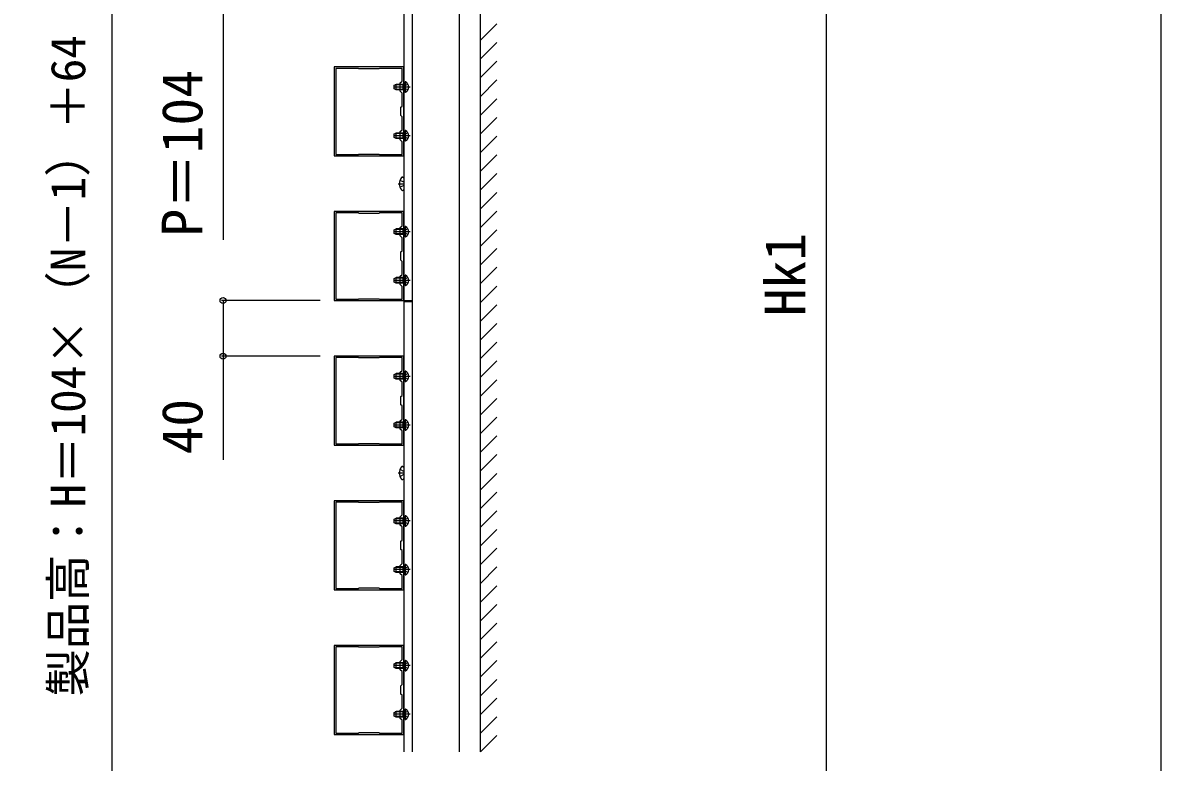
# Model space of a CAD drawing. Units: millimetres, scale not verified. Extents: x -1750 to 1750, y -2608 to 2592.
# Drawn here: x 931 to 1750, y 622 to 1153 of the extents above; entities that cross this region are included whole.
import ezdxf
from ezdxf.enums import TextEntityAlignment as Align

# ---------------------------------------------------------------- set-up
doc = ezdxf.new("R2010")
doc.units = ezdxf.units.MM
doc.header["$LTSCALE"] = 14
for name, color, linetype in [('0-3_YKK_11', 7, 'Continuous'), ('0-4_YKK_12', 2, 'Continuous'), ('0-5_YKK_13', 4, 'Continuous'), ('0-6_YKK_D', 6, 'Continuous'), ('0-7_YKK_ZWAK', 7, 'Continuous'), ('0-8_YSS_K', 3, 'Continuous')]:
    doc.layers.add(name, color=color, linetype=linetype)
doc.styles.add('ＭＳ ゴシック', font='')
doc.styles.get('ＭＳ ゴシック').set_extended_font_data('MS Gothic')

msp = doc.modelspace()

# ---------------------------------------------------------------- linework, layer by layer
at = {"layer": '0-3_YKK_11'}
for points in [[(1155, 1121.5), (1155, 1057.5), (1205, 1057.5), (1205, 1121.5)], [(1156.2, 1120.5), (1156.2, 1058.5), (1172.5, 1058.5), (1172.8, 1058.8), (1187.2, 1058.8), (1187.5, 1058.5), (1203.8, 1058.5), (1203.8, 1067.7), (1202.5, 1069), (1202.5, 1075), (1203.8, 1076.3), (1203.8, 1085.7), (1203, 1086.5), (1203, 1092.5), (1203.8, 1093.3), (1203.8, 1102.7), (1202.5, 1104), (1202.5, 1110), (1203.8, 1111.3), (1203.8, 1120.5), (1187.5, 1120.5), (1187.2, 1120.2), (1172.8, 1120.2), (1172.5, 1120.5)], [(1155, 1017.5), (1155, 953.5), (1205, 953.5), (1205, 1017.5)], [(1156.2, 1016.5), (1156.2, 954.5), (1172.5, 954.5), (1172.8, 954.8), (1187.2, 954.8), (1187.5, 954.5), (1203.8, 954.5), (1203.8, 963.7), (1202.5, 965), (1202.5, 971), (1203.8, 972.3), (1203.8, 981.7), (1203, 982.5), (1203, 988.5), (1203.8, 989.3), (1203.8, 998.7), (1202.5, 1000), (1202.5, 1006), (1203.8, 1007.3), (1203.8, 1016.5), (1187.5, 1016.5), (1187.2, 1016.2), (1172.8, 1016.2), (1172.5, 1016.5)], [(1155, 913.5), (1155, 849.5), (1205, 849.5), (1205, 913.5)], [(1156.2, 912.5), (1156.2, 850.5), (1172.5, 850.5), (1172.8, 850.8), (1187.2, 850.8), (1187.5, 850.5), (1203.8, 850.5), (1203.8, 859.7), (1202.5, 861), (1202.5, 867), (1203.8, 868.3), (1203.8, 877.7), (1203, 878.5), (1203, 884.5), (1203.8, 885.3), (1203.8, 894.7), (1202.5, 896), (1202.5, 902), (1203.8, 903.3), (1203.8, 912.5), (1187.5, 912.5), (1187.2, 912.2), (1172.8, 912.2), (1172.5, 912.5)], [(1155, 809.5), (1155, 745.5), (1205, 745.5), (1205, 809.5)], [(1156.2, 808.5), (1156.2, 746.5), (1172.5, 746.5), (1172.8, 746.8), (1187.2, 746.8), (1187.5, 746.5), (1203.8, 746.5), (1203.8, 755.7), (1202.5, 757), (1202.5, 763), (1203.8, 764.3), (1203.8, 773.7), (1203, 774.5), (1203, 780.5), (1203.8, 781.3), (1203.8, 790.7), (1202.5, 792), (1202.5, 798), (1203.8, 799.3), (1203.8, 808.5), (1187.5, 808.5), (1187.2, 808.2), (1172.8, 808.2), (1172.5, 808.5)], [(1155, 705.5), (1155, 641.5), (1205, 641.5), (1205, 705.5)], [(1156.2, 704.5), (1156.2, 642.5), (1172.5, 642.5), (1172.8, 642.8), (1187.2, 642.8), (1187.5, 642.5), (1203.8, 642.5), (1203.8, 651.7), (1202.5, 653), (1202.5, 659), (1203.8, 660.3), (1203.8, 669.7), (1203, 670.5), (1203, 676.5), (1203.8, 677.3), (1203.8, 686.7), (1202.5, 688), (1202.5, 694), (1203.8, 695.3), (1203.8, 704.5), (1187.5, 704.5), (1187.2, 704.2), (1172.8, 704.2), (1172.5, 704.5)]]:
    msp.add_lwpolyline(points, close=True, dxfattribs=at)
at = {"layer": '0-4_YKK_12'}
for p, q in [((1205, 1342), (1205, 629)), ((1211, 1342), (1211, 629)), ((1245, 1342), (1245, 629)), ((1205, 953.5), (1211, 953.5)), ((1205, 952.9), (1211, 952.9))]:
    msp.add_line(p, q, dxfattribs=at)
at = {"layer": '0-5_YKK_13'}
for p, q in [((1209.6, 1107), (1197.61, 1107)), ((1198.1, 1108.3), (1199.5, 1109)), ((1198.1, 1105.7), (1198.1, 1108.3)), ((1199.5, 1105), (1199.5, 1109)), ((1204.7, 1105), (1204.7, 1109)), ((1204.7, 1109), (1205.51, 1108.86)), ((1204.7, 1108.62), (1205.72, 1108.86)), ((1205.64, 1107), (1206.25, 1108.15)), ((1205.64, 1107), (1206.25, 1105.86)), ((1206.1, 1110.6), (1206.1, 1103.4)), ((1208.07, 1109.05), (1206.25, 1108.15)), ((1208.07, 1104.95), (1206.25, 1105.86)), ((1199.5, 1105), (1198.1, 1105.7)), ((1204.7, 1105.38), (1205.72, 1105.14)), ((1204.7, 1105), (1205.51, 1105.14)), ((1198.1, 1073.3), (1199.5, 1074)), ((1198.1, 1070.7), (1198.1, 1073.3)), ((1199.5, 1070), (1199.5, 1074)), ((1204.7, 1070), (1204.7, 1074)), ((1204.7, 1074), (1205.51, 1073.86)), ((1204.7, 1073.62), (1205.72, 1073.86)), ((1205.64, 1072), (1206.25, 1073.15)), ((1206.1, 1075.6), (1206.1, 1068.4)), ((1208.07, 1074.05), (1206.25, 1073.15)), ((1209.6, 1072), (1197.61, 1072)), ((1199.5, 1070), (1198.1, 1070.7)), ((1204.7, 1070.38), (1205.72, 1070.14)), ((1204.7, 1070), (1205.51, 1070.14)), ((1205.64, 1072), (1206.25, 1070.86)), ((1208.07, 1069.95), (1206.25, 1070.86)), ((1204.14, 1042.24), (1204.3, 1042.24)), ((1205, 1041.54), (1205, 1033.47)), ((1200.9, 1037.5), (1205.6, 1037.5)), ((1205, 1038.63), (1202.34, 1039.95)), ((1205, 1036.37), (1202.34, 1035.05)), ((1204.14, 1032.77), (1204.3, 1032.77)), ((1209.6, 1003), (1197.61, 1003)), ((1198.1, 1004.3), (1199.5, 1005)), ((1198.1, 1001.7), (1198.1, 1004.3)), ((1199.5, 1001), (1198.1, 1001.7)), ((1199.5, 1001), (1199.5, 1005)), ((1204.7, 1001), (1204.7, 1005)), ((1204.7, 1005), (1205.51, 1004.86)), ((1204.7, 1004.62), (1205.72, 1004.86)), ((1204.7, 1001.38), (1205.72, 1001.14)), ((1204.7, 1001), (1205.51, 1001.14)), ((1205.64, 1003), (1206.25, 1004.15)), ((1205.64, 1003), (1206.25, 1001.86)), ((1206.1, 1006.6), (1206.1, 999.4)), ((1208.07, 1005.05), (1206.25, 1004.15)), ((1208.07, 1000.95), (1206.25, 1001.86)), ((1209.6, 968), (1197.61, 968)), ((1198.1, 969.3), (1199.5, 970)), ((1198.1, 966.7), (1198.1, 969.3)), ((1199.5, 966), (1198.1, 966.7)), ((1199.5, 966), (1199.5, 970)), ((1204.7, 966), (1204.7, 970)), ((1204.7, 970), (1205.51, 969.86)), ((1204.7, 969.62), (1205.72, 969.86)), ((1205.64, 968), (1206.25, 969.15)), ((1205.64, 968), (1206.25, 966.86)), ((1206.1, 971.6), (1206.1, 964.4)), ((1208.07, 970.05), (1206.25, 969.15)), ((1208.07, 965.95), (1206.25, 966.86)), ((1204.7, 966.38), (1205.72, 966.14)), ((1204.7, 966), (1205.51, 966.14)), ((1198.1, 900.3), (1199.5, 901)), ((1199.5, 897), (1199.5, 901)), ((1204.7, 897), (1204.7, 901)), ((1204.7, 901), (1205.51, 900.86)), ((1206.1, 902.6), (1206.1, 895.4)), ((1208.07, 901.05), (1206.25, 900.15)), ((1209.6, 899), (1197.61, 899)), ((1198.1, 897.7), (1198.1, 900.3)), ((1199.5, 897), (1198.1, 897.7)), ((1204.7, 900.62), (1205.72, 900.86)), ((1204.7, 897.38), (1205.72, 897.14)), ((1204.7, 897), (1205.51, 897.14)), ((1205.64, 899), (1206.25, 900.15)), ((1205.64, 899), (1206.25, 897.86)), ((1208.07, 896.95), (1206.25, 897.86)), ((1209.6, 864), (1197.61, 864)), ((1198.1, 865.3), (1199.5, 866)), ((1198.1, 862.7), (1198.1, 865.3)), ((1199.5, 862), (1198.1, 862.7)), ((1199.5, 862), (1199.5, 866)), ((1204.7, 862), (1204.7, 866)), ((1204.7, 866), (1205.51, 865.86)), ((1204.7, 865.62), (1205.72, 865.86)), ((1204.7, 862.38), (1205.72, 862.14)), ((1204.7, 862), (1205.51, 862.14)), ((1205.64, 864), (1206.25, 865.15)), ((1205.64, 864), (1206.25, 862.86)), ((1206.1, 867.6), (1206.1, 860.4)), ((1208.07, 866.05), (1206.25, 865.15)), ((1208.07, 861.95), (1206.25, 862.86)), ((1200.9, 829.5), (1205.6, 829.5)), ((1205, 830.63), (1202.34, 831.95)), ((1205, 828.37), (1202.34, 827.05)), ((1204.14, 834.24), (1204.3, 834.24)), ((1205, 833.54), (1205, 825.47)), ((1204.14, 824.77), (1204.3, 824.77)), ((1209.6, 795), (1197.61, 795)), ((1198.1, 796.3), (1199.5, 797)), ((1198.1, 793.7), (1198.1, 796.3)), ((1199.5, 793), (1199.5, 797)), ((1204.7, 793), (1204.7, 797)), ((1204.7, 797), (1205.51, 796.86)), ((1204.7, 796.62), (1205.72, 796.86)), ((1205.64, 795), (1206.25, 796.15)), ((1205.64, 795), (1206.25, 793.86)), ((1206.1, 798.6), (1206.1, 791.4)), ((1208.07, 797.05), (1206.25, 796.15)), ((1199.5, 793), (1198.1, 793.7)), ((1204.7, 793.38), (1205.72, 793.14)), ((1204.7, 793), (1205.51, 793.14)), ((1208.07, 792.95), (1206.25, 793.86)), ((1198.1, 761.3), (1199.5, 762)), ((1199.5, 758), (1199.5, 762)), ((1204.7, 758), (1204.7, 762)), ((1204.7, 762), (1205.51, 761.86)), ((1204.7, 761.62), (1205.72, 761.86)), ((1206.1, 763.6), (1206.1, 756.4)), ((1208.07, 762.05), (1206.25, 761.15)), ((1209.6, 760), (1197.61, 760)), ((1198.1, 758.7), (1198.1, 761.3)), ((1199.5, 758), (1198.1, 758.7)), ((1204.7, 758.38), (1205.72, 758.14)), ((1204.7, 758), (1205.51, 758.14)), ((1205.64, 760), (1206.25, 761.15)), ((1205.64, 760), (1206.25, 758.86)), ((1208.07, 757.95), (1206.25, 758.86)), ((1209.6, 691), (1197.61, 691)), ((1198.1, 692.3), (1199.5, 693)), ((1198.1, 689.7), (1198.1, 692.3)), ((1199.5, 689), (1198.1, 689.7)), ((1199.5, 689), (1199.5, 693)), ((1204.7, 689), (1204.7, 693)), ((1204.7, 693), (1205.51, 692.86)), ((1204.7, 692.62), (1205.72, 692.86)), ((1204.7, 689.38), (1205.72, 689.14)), ((1204.7, 689), (1205.51, 689.14)), ((1205.64, 691), (1206.25, 692.15)), ((1205.64, 691), (1206.25, 689.86)), ((1206.1, 694.6), (1206.1, 687.4)), ((1208.07, 693.05), (1206.25, 692.15)), ((1208.07, 688.95), (1206.25, 689.86)), ((1209.6, 656), (1197.61, 656)), ((1198.1, 657.3), (1199.5, 658)), ((1198.1, 654.7), (1198.1, 657.3)), ((1199.5, 654), (1199.5, 658)), ((1204.7, 654), (1204.7, 658)), ((1204.7, 658), (1205.51, 657.86)), ((1204.7, 657.62), (1205.72, 657.86)), ((1205.64, 656), (1206.25, 657.15)), ((1205.64, 656), (1206.25, 654.86)), ((1206.1, 659.6), (1206.1, 652.4)), ((1208.07, 658.05), (1206.25, 657.15)), ((1199.5, 654), (1198.1, 654.7)), ((1204.7, 654.38), (1205.72, 654.14)), ((1204.7, 654), (1205.51, 654.14)), ((1208.07, 653.95), (1206.25, 654.86))]:
    msp.add_line(p, q, dxfattribs=at)
for points in [[(1204.7, 1108.62), (1202.1, 1108.62), (1198.74, 1108.62)], [(1204.7, 1109), (1202.1, 1109), (1199.5, 1109)], [(1204.7, 1105.38), (1202.1, 1105.38), (1198.74, 1105.38)], [(1204.7, 1105), (1202.1, 1105), (1199.5, 1105)], [(1204.7, 1073.62), (1202.1, 1073.62), (1198.74, 1073.62)], [(1204.7, 1074), (1202.1, 1074), (1199.5, 1074)], [(1204.7, 1070.38), (1202.1, 1070.38), (1198.74, 1070.38)], [(1204.7, 1070), (1202.1, 1070), (1199.5, 1070)], [(1204.7, 1004.62), (1202.1, 1004.62), (1198.74, 1004.62)], [(1204.7, 1001.38), (1202.1, 1001.38), (1198.74, 1001.38)], [(1204.7, 1005), (1202.1, 1005), (1199.5, 1005)], [(1204.7, 1001), (1202.1, 1001), (1199.5, 1001)], [(1204.7, 969.62), (1202.1, 969.62), (1198.74, 969.62)], [(1204.7, 970), (1202.1, 970), (1199.5, 970)], [(1204.7, 966.38), (1202.1, 966.38), (1198.74, 966.38)], [(1204.7, 966), (1202.1, 966), (1199.5, 966)], [(1204.7, 901), (1202.1, 901), (1199.5, 901)], [(1204.7, 900.62), (1202.1, 900.62), (1198.74, 900.62)], [(1204.7, 897.38), (1202.1, 897.38), (1198.74, 897.38)], [(1204.7, 897), (1202.1, 897), (1199.5, 897)], [(1204.7, 865.62), (1202.1, 865.62), (1198.74, 865.62)], [(1204.7, 862.38), (1202.1, 862.38), (1198.74, 862.38)], [(1204.7, 866), (1202.1, 866), (1199.5, 866)], [(1204.7, 862), (1202.1, 862), (1199.5, 862)], [(1204.7, 796.62), (1202.1, 796.62), (1198.74, 796.62)], [(1204.7, 797), (1202.1, 797), (1199.5, 797)], [(1204.7, 793.38), (1202.1, 793.38), (1198.74, 793.38)], [(1204.7, 793), (1202.1, 793), (1199.5, 793)], [(1204.7, 762), (1202.1, 762), (1199.5, 762)], [(1204.7, 761.62), (1202.1, 761.62), (1198.74, 761.62)], [(1204.7, 758.38), (1202.1, 758.38), (1198.74, 758.38)], [(1204.7, 758), (1202.1, 758), (1199.5, 758)], [(1204.7, 692.62), (1202.1, 692.62), (1198.74, 692.62)], [(1204.7, 689.38), (1202.1, 689.38), (1198.74, 689.38)], [(1204.7, 693), (1202.1, 693), (1199.5, 693)], [(1204.7, 689), (1202.1, 689), (1199.5, 689)], [(1204.7, 657.62), (1202.1, 657.62), (1198.74, 657.62)], [(1204.7, 658), (1202.1, 658), (1199.5, 658)], [(1204.7, 654.38), (1202.1, 654.38), (1198.74, 654.38)], [(1204.7, 654), (1202.1, 654), (1199.5, 654)]]:
    msp.add_lwpolyline(points, dxfattribs=at)
for centre, radius, start, end in [((1205.6, 1109.35), 0.5, 259.90904, 0), ((1206.25, 1110.6), 0.154, 62.71904, 180), ((1204.4, 1107), 4.2, 297.28096, 62.71904), ((1205.6, 1104.65), 0.5, 0, 100.09096), ((1206.25, 1103.4), 0.154, 180, 297.28096), ((1205.6, 1074.35), 0.5, 259.90904, 0), ((1206.25, 1075.6), 0.154, 62.71904, 180), ((1204.4, 1072), 4.2, 297.28096, 62.71904), ((1205.6, 1069.65), 0.5, 0, 100.09096), ((1206.25, 1068.4), 0.154, 180, 297.28096), ((1208.9, 1037.5), 7, 140.87645, 180), ((1204.14, 1041.37), 0.862, 90, 140.87645), ((1204.3, 1041.54), 0.7, 0, 90), ((1208.9, 1037.5), 7, 180, 219.12355), ((1204.14, 1033.63), 0.862, 219.12355, 270), ((1204.3, 1033.47), 0.7, 270, 0), ((1205.6, 1005.35), 0.5, 259.90904, 0), ((1205.6, 1000.65), 0.5, 0, 100.09096), ((1206.25, 1006.6), 0.154, 62.71904, 180), ((1206.25, 999.4), 0.154, 180, 297.28096), ((1204.4, 1003), 4.2, 297.28096, 62.71904), ((1205.6, 970.35), 0.5, 259.90904, 0), ((1206.25, 971.6), 0.154, 62.71904, 180), ((1204.4, 968), 4.2, 297.28096, 62.71904), ((1205.6, 965.65), 0.5, 0, 100.09096), ((1206.25, 964.4), 0.154, 180, 297.28096), ((1205.6, 901.35), 0.5, 259.90904, 0), ((1206.25, 902.6), 0.154, 62.71904, 180), ((1204.4, 899), 4.2, 297.28096, 62.71904), ((1205.6, 896.65), 0.5, 0, 100.09096), ((1206.25, 895.4), 0.154, 180, 297.28096), ((1205.6, 866.35), 0.5, 259.90904, 0), ((1205.6, 861.65), 0.5, 0, 100.09096), ((1206.25, 867.6), 0.154, 62.71904, 180), ((1206.25, 860.4), 0.154, 180, 297.28096), ((1204.4, 864), 4.2, 297.28096, 62.71904), ((1208.9, 829.5), 7, 140.87645, 180), ((1208.9, 829.5), 7, 180, 219.12355), ((1204.14, 833.37), 0.862, 90, 140.87645), ((1204.3, 833.54), 0.7, 0, 90), ((1204.14, 825.63), 0.862, 219.12355, 270), ((1204.3, 825.47), 0.7, 270, 0), ((1205.6, 797.35), 0.5, 259.90904, 0), ((1206.25, 798.6), 0.154, 62.71904, 180), ((1204.4, 795), 4.2, 297.28096, 62.71904), ((1205.6, 792.65), 0.5, 0, 100.09096), ((1206.25, 791.4), 0.154, 180, 297.28096), ((1205.6, 762.35), 0.5, 259.90904, 0), ((1206.25, 763.6), 0.154, 62.71904, 180), ((1204.4, 760), 4.2, 297.28096, 62.71904), ((1205.6, 757.65), 0.5, 0, 100.09096), ((1206.25, 756.4), 0.154, 180, 297.28096), ((1205.6, 693.35), 0.5, 259.90904, 0), ((1205.6, 688.65), 0.5, 0, 100.09096), ((1206.25, 694.6), 0.154, 62.71904, 180), ((1204.4, 691), 4.2, 297.28096, 62.71904), ((1206.25, 687.4), 0.154, 180, 297.28096), ((1205.6, 658.35), 0.5, 259.90904, 0), ((1206.25, 659.6), 0.154, 62.71904, 180), ((1204.4, 656), 4.2, 297.28096, 62.71904), ((1205.6, 653.65), 0.5, 0, 100.09096), ((1206.25, 652.4), 0.154, 180, 297.28096)]:
    msp.add_arc(centre, radius, start, end, dxfattribs=at)
at = {"layer": '0-6_YKK_D'}
for p, q in [((995, 1606.5), (995, 364.5)), ((1508.84, 1566.5), (1508.84, 404.5)), ((1145, 953.5), (1074, 953.5)), ((1145, 913.5), (1074, 913.5))]:
    msp.add_line(p, q, dxfattribs=at)
for points in [[(1075, 1297.5), (1075, 1193.5), (1075, 997.09)], [(1075, 953.5), (1075, 913.5), (1075, 838.91)]]:
    msp.add_lwpolyline(points, dxfattribs=at)
for centre in [(1075, 953.5), (1075, 913.5)]:
    msp.add_circle(centre, 2.12, dxfattribs=at)
at = {"layer": '0-7_YKK_ZWAK'}
msp.add_lwpolyline([(-1750, -2608.5), (1750, -2608.5), (1750, 2491.5)], dxfattribs=at)
at = {"layer": '0-8_YSS_K'}
for p, q in [((1260, 1342), (1260, 629)), ((1260, 1140.54), (1272, 1152.54)), ((1260, 1127.07), (1272, 1139.07)), ((1260, 1113.6), (1272, 1125.6)), ((1260, 1100.13), (1272, 1112.13)), ((1260, 1086.66), (1272, 1098.66)), ((1260, 1073.19), (1272, 1085.19)), ((1260, 1059.72), (1272, 1071.72)), ((1260, 1046.25), (1272, 1058.25)), ((1260, 1032.78), (1272, 1044.78)), ((1260, 1019.31), (1272, 1031.31)), ((1260, 1005.84), (1272, 1017.84)), ((1260, 992.37), (1272, 1004.37)), ((1260, 978.9), (1272, 990.9)), ((1260, 965.43), (1272, 977.43)), ((1260, 951.96), (1272, 963.96)), ((1260, 938.49), (1272, 950.49)), ((1260, 925.01), (1272, 937.01)), ((1260, 911.54), (1272, 923.54)), ((1260, 898.07), (1272, 910.07)), ((1260, 884.6), (1272, 896.6)), ((1260, 871.13), (1272, 883.13)), ((1260, 857.66), (1272, 869.66)), ((1260, 844.19), (1272, 856.19)), ((1260, 830.72), (1272, 842.72)), ((1260, 817.25), (1272, 829.25)), ((1260, 803.78), (1272, 815.78)), ((1260, 790.31), (1272, 802.31)), ((1260, 776.84), (1272, 788.84)), ((1260, 763.37), (1272, 775.37)), ((1260, 749.9), (1272, 761.9)), ((1260, 736.43), (1272, 748.43)), ((1260, 722.96), (1272, 734.96)), ((1260, 709.49), (1272, 721.49)), ((1260, 696.02), (1272, 708.02)), ((1260, 682.55), (1272, 694.55)), ((1260, 669.08), (1272, 681.08)), ((1260, 655.61), (1272, 667.61)), ((1260, 642.14), (1272, 654.14)), ((1260.33, 629), (1272, 640.67))]:
    msp.add_line(p, q, dxfattribs=at)

# ---------------------------------------------------------------- texts
at = {"layer": '0-6_YKK_D', "style": 'ＭＳ ゴシック'}
for s, height, p in [('製品高：H＝104×（N－1）＋64', 24.93, (983.4, 668.78)), ('P＝104', 29.33, (1069, 999.45)), ('Hk1', 29.33, (1502.84, 942.32)), ('40', 29.33, (1069, 842.86))]:
    msp.add_text(s, height=height, rotation=90, dxfattribs=at).set_placement(p, align=Align.BOTTOM_LEFT)

doc.saveas('drawing.dxf')
